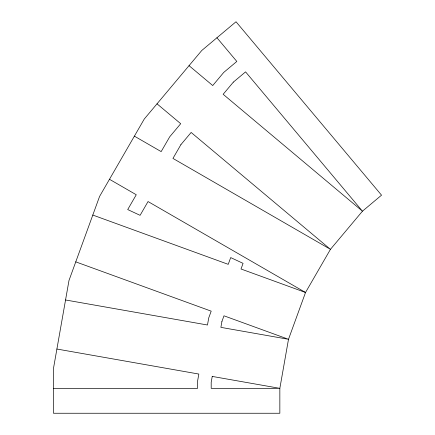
<?xml version="1.0" encoding="UTF-8"?>
<svg xmlns="http://www.w3.org/2000/svg" width="435" height="435" viewBox="0 0 435 435"><rect width="100%" height="100%" fill="white"/><g stroke="black" fill="none" stroke-linecap="round" stroke-linejoin="round"><path stroke-width="0.65" d="M53.461 388.346L197.582 388.346L197.582 381.147L198.833 374.056L56.898 349.033M65.549 299.976L207.484 325.005L208.729 317.914L211.192 311.15L75.761 261.859M92.802 215.053L228.228 264.344L230.691 257.58L243.073 263.354L241.017 268.999L305.533 292.478L330.442 249.342L362.458 211.182L381.538 195.174L236.02 21.75L201.769 50.493L144.29 118.994L99.577 196.441L68.991 280.472L53.461 368.537L53.461 413.25L279.846 413.25L279.846 388.346L288.497 339.289L305.533 292.478L148.047 201.552L140.092 215.33L127.711 209.561L136.264 194.75L109.479 179.285M134.382 136.15L161.167 151.608L169.715 136.802L180.71 123.703L157.019 103.824M189.035 65.663L212.731 85.543L223.72 72.444L236.819 61.449L216.94 37.758M212.231 376.422L211.192 382.338L211.192 388.346L279.846 388.346L212.231 376.422M221.926 321.449L220.882 327.365L288.497 339.289L223.981 315.805L221.926 321.449M180.906 144.637L172.951 158.416L330.442 249.342L191.134 132.447L180.906 144.637M233.377 82.101L223.155 94.292L362.458 211.182L245.568 71.873L233.377 82.101"/></g></svg>
